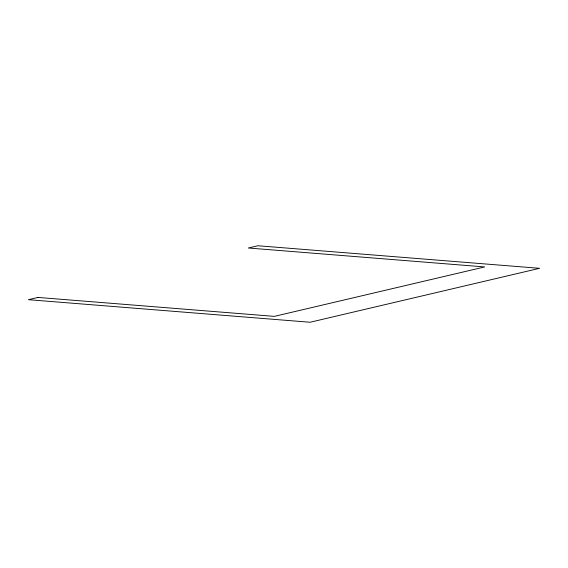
<?xml version="1.0" encoding="UTF-8"?>
<svg xmlns="http://www.w3.org/2000/svg" width="568" height="568" viewBox="0 0 568 568"><rect width="100%" height="100%" fill="white"/><g stroke="black" fill="none" stroke-linecap="round" stroke-linejoin="round"><path stroke-width="0.85" d="M37.985 297.433L28.4 299.691L310.1 322.248L539.6 268.309L257.9 245.752L248.315 248.003L484.696 266.932L274.358 316.369L37.985 297.433"/></g></svg>
